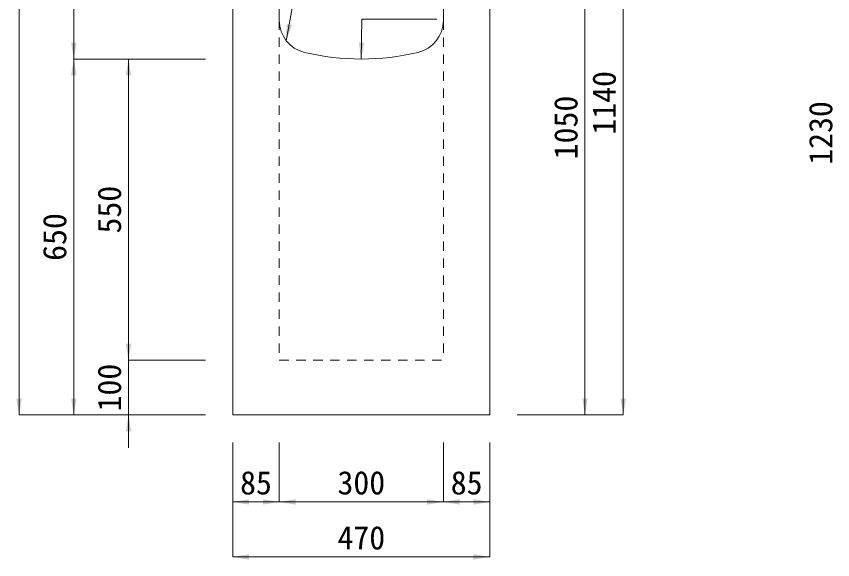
# Model space of a CAD drawing. Units: millimetres at full size. Extents: x -1934 to 78146, y -143454 to -112471.
# Drawn here: x 16768 to 18260, y -136169 to -135176 of the extents above; entities that cross this region are included whole.
import ezdxf
from ezdxf.enums import TextEntityAlignment as Align

# ---------------------------------------------------------------- set-up
doc = ezdxf.new("R2010")
doc.units = ezdxf.units.MM
doc.header["$LTSCALE"] = 23
doc.linetypes.add('USER3', pattern=[1.35, 0.75, -0.6])
for name, color, linetype, lineweight in [('寸法線', 7, 'Continuous', 13), ('引出線', 4, 'Continuous', 13), ('本体', 2, 'Continuous', 13)]:
    doc.layers.add(name, color=color, linetype=linetype, lineweight=lineweight)
doc.styles.add('ＭＳ ゴシック', font='')
doc.styles.get('ＭＳ ゴシック').set_extended_font_data('MS Gothic')

# ---------------------------------------------------------------- blocks, each defined once
blk = doc.blocks.new('filled_arrow')
at = {"color": 0, "linetype": 'Continuous', "lineweight": -2}
blk.add_solid([(7.5, 1.25), (0, 0), (7.5, -1.25)], dxfattribs=at)

msp = doc.modelspace()

# ---------------------------------------------------------------- linework, layer by layer
at = {"layer": '寸法線'}
for p, q in [((16772.59, -135904.27), (16772.59, -134774.27)), ((17876.91, -135904.27), (17876.91, -134764.27)), ((16872.59, -134854.27), (16872.59, -135254.27)), ((17806.91, -135904.27), (17806.91, -134854.27)), ((16872.59, -135904.27), (16872.59, -135254.27)), ((17113.15, -135254.27), (16872.59, -135254.27)), ((17113.15, -135254.27), (16872.59, -135254.27)), ((16972.59, -135254.27), (16972.59, -135804.27)), ((17113.15, -135254.27), (16972.59, -135254.27)), ((16972.59, -135744.27), (16972.59, -135964.27)), ((17113.15, -135804.27), (16972.59, -135804.27)), ((17113.15, -135804.27), (16972.59, -135804.27)), ((17113.15, -135904.27), (16772.59, -135904.27)), ((17113.15, -135904.27), (16872.59, -135904.27)), ((17113.15, -135904.27), (16972.59, -135904.27)), ((17683.15, -135904.27), (17806.91, -135904.27)), ((17683.15, -135904.27), (17876.91, -135904.27)), ((17163.15, -135954.27), (17163.15, -136063.07)), ((17163.15, -135954.27), (17163.15, -136163.54)), ((17248.15, -135954.27), (17248.15, -136063.07)), ((17248.15, -135954.27), (17248.15, -136063.07)), ((17548.15, -135954.27), (17548.15, -136063.07)), ((17548.15, -135954.27), (17548.15, -136063.07)), ((17633.15, -135954.27), (17633.15, -136063.07)), ((17633.15, -135954.27), (17633.15, -136163.54)), ((17163.15, -136063.07), (17248.15, -136063.07)), ((17248.15, -136063.07), (17548.15, -136063.07)), ((17548.15, -136063.07), (17633.15, -136063.07)), ((17163.15, -136163.54), (17633.15, -136163.54))]:
    msp.add_line(p, q, dxfattribs=at)
at = {"layer": '引出線'}
for points in [[(17261.08, -135220.95), (17289.07, -135068.17), (17396.76, -135068.17)], [(17398.15, -135254.27), (17398.94, -135181.55), (17535.87, -135181.55)]]:
    msp.add_lwpolyline(points, dxfattribs=at)
at = {"layer": '本体', "lineweight": 20}
for p, q in [((17163.15, -134854.27), (17163.15, -135904.27)), ((17248.15, -135183.74), (17248.15, -134854.27)), ((17548.15, -135183.74), (17548.15, -134854.27)), ((17633.15, -135904.27), (17633.15, -134854.27)), ((17163.15, -135904.27), (17633.15, -135904.27))]:
    msp.add_line(p, q, dxfattribs=at)
at = {"layer": '本体', "linetype": 'USER3', "lineweight": 9}
for p, q in [((17248.15, -135183.74), (17248.15, -135804.27)), ((17548.15, -135183.74), (17548.15, -135804.27)), ((17248.15, -135804.27), (17548.15, -135804.27))]:
    msp.add_line(p, q, dxfattribs=at)
at = {"layer": '本体', "lineweight": 20}
for centre, radius, start, end in [((17308.15, -135183.74), 60, 180, 256.65776), ((17488.15, -135183.74), 60, 283.34229, 0), ((17398.15, -134804.27), 450, 256.65776, 283.34229)]:
    msp.add_arc(centre, radius, start, end, dxfattribs=at)

# ---------------------------------------------------------------- block references
at = {"layer": '寸法線', "xscale": 4, "yscale": 4}
for p, rotation in [((16872.59, -135254.27), 90), ((16872.59, -135254.27), 270), ((16972.59, -135254.27), 270), ((16972.59, -135804.27), 90), ((16972.59, -135804.27), 90), ((16772.59, -135904.27), 90), ((16872.59, -135904.27), 90), ((17806.91, -135904.27), 90), ((17876.91, -135904.27), 90), ((16972.59, -135904.27), 270), ((17248.15, -136063.07), 180), ((17548.15, -136063.07), 180), ((17633.15, -136063.07), 180), ((17633.15, -136163.54), 180)]:
    msp.add_blockref('filled_arrow', p, dxfattribs=dict(at, rotation=rotation))
for p in [(17163.15, -136063.07), (17248.15, -136063.07), (17548.15, -136063.07), (17163.15, -136163.54)]:
    msp.add_blockref('filled_arrow', p, dxfattribs=at)
at = {"layer": '引出線', "xscale": 4, "yscale": 4}
for p, rotation in [((17261.08, -135220.95), 79.6), ((17398.15, -135254.27), 89.4)]:
    msp.add_blockref('filled_arrow', p, dxfattribs=dict(at, rotation=rotation))

# ---------------------------------------------------------------- texts
at = {"layer": '寸法線', "style": 'ＭＳ ゴシック'}
for s, p in [('1140', (17841.91, -135334.27)), ('1050', (17771.91, -135379.27)), ('1230', (18237.59, -135389.27)), ('550', (16937.59, -135529.27)), ('650', (16837.59, -135579.27)), ('100', (16937.59, -135854.27))]:
    msp.add_text(s, height=42.72, rotation=90, dxfattribs=at).set_placement(p, align=Align.MIDDLE_CENTER)
for s, p in [('85', (17205.65, -136028.07)), ('300', (17398.15, -136028.07)), ('85', (17590.65, -136028.07)), ('470', (17398.15, -136128.54))]:
    msp.add_text(s, height=42.72, dxfattribs=at).set_placement(p, align=Align.MIDDLE_CENTER)

doc.saveas('drawing.dxf')
